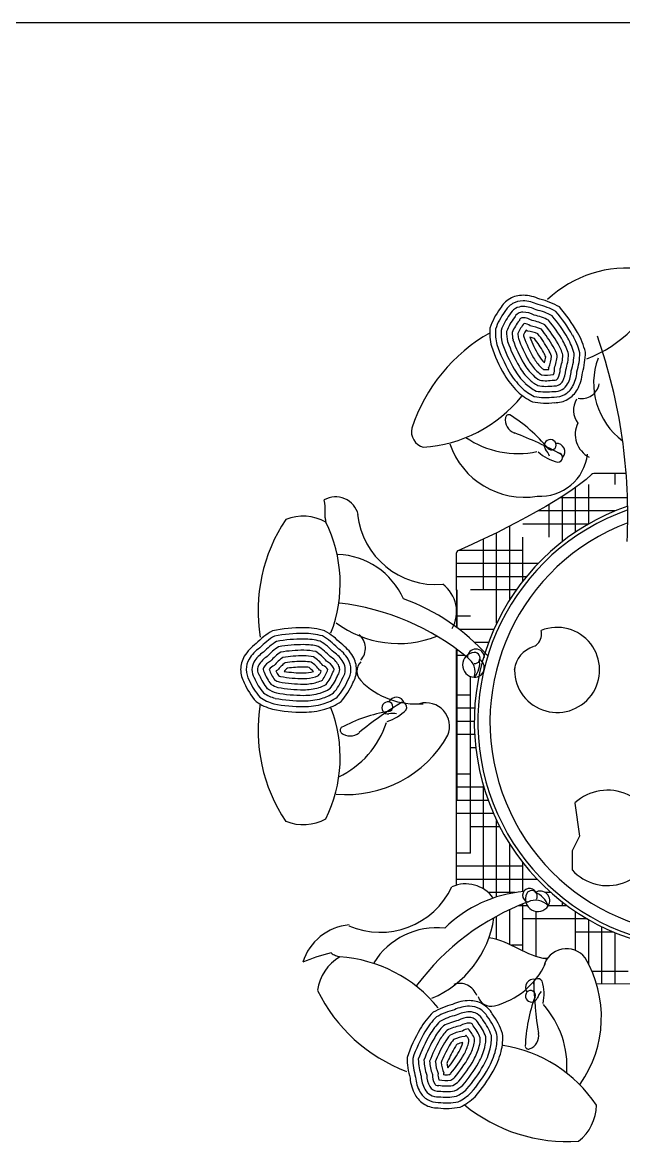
# Model space of a CAD drawing. Header units: inches. Extents: x 38074 to 101214, y 18833 to 57379.
# Drawn here: x 82221 to 83565, y 38718 to 41218 of the extents above; entities that cross this region are included whole.
import ezdxf

# ---------------------------------------------------------------- set-up
doc = ezdxf.new("R2010")
doc.units = ezdxf.units.IN
doc.layers.add('www.cad-blocks.net', color=7, linetype='Continuous')

# ---------------------------------------------------------------- blocks, each defined once
blk = doc.blocks.new('A$C503113BC')
for p, q in [((0.8619, 1.5445), (0.79, 1.5445)), ((0.8371, 1.5199), (0.8371, 1.5445)), ((0.7489, 1.4137), (0.7489, 1.5133)), ((0.7783, 1.4319), (0.7783, 1.5199)), ((0.6901, 1.4022), (0.6901, 1.4755)), ((0.8649, 1.4905), (0.7146, 1.4905)), ((0.7195, 1.3924), (0.7195, 1.4935)), ((0.8376, 1.4611), (0.665, 1.4611)), ((0.6018, 1.2631), (0.6018, 1.4271)), ((0.7779, 1.4317), (0.6312, 1.4317)), ((0.5724, 1.21), (0.5724, 1.4123)), ((0.6312, 1.3047), (0.6312, 1.4022)), ((0.543, 1.2846), (0.543, 1.398)), ((0.4822, 1.3655), (0.4825, 1.2012)), ((0.6312, 1.3728), (0.4873, 1.3728)), ((0.665, 1.3434), (0.4822, 1.3434)), ((0.6388, 1.314), (0.4823, 1.314)), ((0.4842, 1.1999), (0.4842, 1.2846)), ((0.6163, 1.2846), (0.5136, 1.2846)), ((0.5136, 1.2258), (0.4824, 1.2258)), ((0.5661, 1.1964), (0.4889, 1.1964)), ((0.4822, 1.1524), (0.4821, 0.6247)), ((0.4842, 0.8141), (0.4842, 1.1509)), ((0.5542, 1.167), (0.5235, 1.167)), ((0.5016, 1.1376), (0.4822, 1.1376)), ((0.5136, 0.6964), (0.5136, 1.0913)), ((0.5136, 1.0493), (0.4822, 1.0493)), ((0.5233, 1.0199), (0.4822, 1.0199)), ((0.5224, 0.9905), (0.4822, 0.9905)), ((0.5232, 0.9611), (0.4822, 0.9611)), ((0.5257, 0.9317), (0.5136, 0.9317)), ((0.5136, 0.8729), (0.4821, 0.8729)), ((0.5438, 0.8435), (0.4821, 0.8435)), ((0.543, 0.6164), (0.543, 0.8462)), ((0.5536, 0.8141), (0.4821, 0.8141)), ((0.7475, 0.8083), (0.7576, 0.7345)), ((0.5655, 0.7846), (0.4821, 0.7846)), ((0.5795, 0.7552), (0.5136, 0.7552)), ((0.5724, 0.5986), (0.5724, 0.7694)), ((0.7576, 0.7345), (0.7409, 0.7012)), ((0.6018, 0.6061), (0.6018, 0.7164)), ((0.7409, 0.7012), (0.7409, 0.6592)), ((0.5136, 0.6964), (0.4821, 0.6964)), ((0.6312, 0.667), (0.4821, 0.667)), ((0.6312, 0.6103), (0.6312, 0.6748)), ((0.6635, 0.6376), (0.4821, 0.6376)), ((0.6139, 0.6082), (0.5539, 0.6082)), ((0.694, 0.6082), (0.6812, 0.6082)), ((0.6411, 0.5788), (0.621, 0.5788)), ((0.6312, 0.4779), (0.6312, 0.583)), ((0.7304, 0.5788), (0.6878, 0.5788)), ((0.7195, 0.5788), (0.7195, 0.587)), ((0.5724, 0.5034), (0.5724, 0.5554)), ((0.6018, 0.4921), (0.6018, 0.5702)), ((0.6607, 0.4654), (0.6607, 0.5663)), ((0.7489, 0.4789), (0.7489, 0.5658)), ((0.7752, 0.5494), (0.6312, 0.5494)), ((0.7783, 0.4478), (0.7783, 0.5476)), ((0.8077, 0.4047), (0.8077, 0.5319)), ((0.834, 0.52), (0.7489, 0.52)), ((0.8371, 0.4047), (0.8371, 0.5186)), ((0.6312, 0.4906), (0.6053, 0.4906)), ((0.686, 0.4611), (0.6757, 0.4611)), ((0.8665, 0.4317), (0.7858, 0.4317)), ((0.7956, 0.4047), (1.0968, 0.405))]:
    blk.add_line(p, q)
for centre, radius, start, end in [((0.8629, 1.7469), 0.2567, 81.8529, 133.4453), ((0.676, 2.0631), 0.2797, 290.4513, 340.1708), ((0.6307, 1.8849), 0.0578, 120, 150.8473), ((0.6307, 1.8849), 0.0578, 89.1527, 120), ((0.6307, 1.8849), 0.0453, 89.1527, 120), ((0.6302, 1.8512), 0.079, 63.8349, 89.1527), ((0.6302, 1.8512), 0.0915, 64.7432, 89.1527), ((0.6304, 1.7741), 0.1645, 60.0329, 76.3255), ((0.698, 1.8237), 0.1478, 142.8123, 162.0035), ((0.698, 1.8237), 0.1353, 142.4243, 161.383), ((0.6307, 1.8849), 0.0453, 120, 151.9196), ((0.6307, 1.8849), 0.0327, 120, 153.6421), ((0.6307, 1.8849), 0.0202, 120, 156.9668), ((0.6307, 1.8849), 0.0327, 89.1527, 120), ((0.6307, 1.8849), 0.0202, 89.1527, 120), ((0.6302, 1.8512), 0.0539, 60.9449, 89.1527), ((0.6302, 1.8512), 0.0664, 62.6292, 89.1527), ((0.6304, 1.7741), 0.1394, 61.7394, 77.4135), ((0.6304, 1.7741), 0.152, 60.825, 76.8137), ((0.4319, 1.6742), 0.3583, 29.9853, 40.4795), ((0.4319, 1.6742), 0.3709, 29.9856, 40.8234), ((0.698, 1.8237), 0.1227, 141.9098, 160.6271), ((0.698, 1.8237), 0.1102, 141.1752, 159.6855), ((0.698, 1.8237), 0.0976, 139.9303, 158.4796), ((0.698, 1.8237), 0.0851, 138.8176, 156.8773), ((0.6307, 1.8849), 0.00763, 120, 167.3866), ((0.6307, 1.8849), 0.00763, 89.1527, 120), ((0.6302, 1.8512), 0.0413, 58.4091, 89.1527), ((0.6302, 1.8512), 0.0288, 54.0921, 82.5498), ((0.6304, 1.7741), 0.1144, 64.0751, 79.1638), ((0.6304, 1.7741), 0.1269, 62.8079, 78.1707), ((0.4319, 1.6741), 0.3207, 29.9845, 39.2148), ((0.4319, 1.6742), 0.3333, 29.9848, 39.682), ((0.4319, 1.6742), 0.3458, 29.9851, 40.1011), ((0.7467, 1.5247), 0.384, 119.4894, 161.5549), ((0.6818, 1.859), 0.1248, 175.2568, 193.9719), ((0.6818, 1.859), 0.1122, 175.9984, 193.6859), ((0.6818, 1.859), 0.0997, 176.9193, 193.3414), ((0.6818, 1.859), 0.0871, 178.0942, 192.9172), ((0.6818, 1.859), 0.0746, 179.6459, 192.3799), ((0.6818, 1.859), 0.062, 181.7931, 191.6727), ((0.698, 1.8237), 0.0725, 145.1347, 154.6389), ((0.6818, 1.859), 0.0495, 184.9673, 190.6908), ((0.6302, 1.8512), 0.0162, 44.6928, 59.4321), ((0.6304, 1.7741), 0.0893, 67.4943, 82.6709), ((0.6304, 1.7741), 0.1018, 65.6051, 80.543), ((0.4318, 1.6741), 0.2957, 29.9838, 38.0926), ((0.4319, 1.6741), 0.3082, 29.9842, 38.6895), ((0.6062, 1.7747), 0.1572, 14.5344, 30), ((0.6062, 1.7747), 0.1697, 13.9719, 30), ((-0.3479, 1.4513), 1.2134, 357.2256, 19.2492), ((0.9109, 1.9507), 0.3709, 199.1766, 210.0144), ((0.9109, 1.9507), 0.3583, 199.2694, 210.0144), ((0.9109, 1.9507), 0.3458, 199.3729, 210.0144), ((0.9109, 1.9507), 0.3332, 199.4894, 210.0144), ((0.9109, 1.9507), 0.3207, 199.6219, 210.0144), ((0.9109, 1.9507), 0.3081, 199.7749, 210.0144), ((0.9109, 1.9507), 0.2956, 199.9552, 210.0144), ((0.9109, 1.9507), 0.283, 201.0699, 210.0144), ((0.6304, 1.7741), 0.0767, 69.8957, 77.6009), ((0.4318, 1.6741), 0.2832, 29.9835, 37.4055), ((0.6062, 1.7747), 0.107, 18.1415, 30), ((0.6062, 1.7747), 0.1195, 16.9481, 30), ((0.6062, 1.7747), 0.1321, 15.9872, 30), ((0.6062, 1.7747), 0.1446, 15.1965, 30), ((0.7369, 1.8501), 0.0945, 209.995, 226.0224), ((0.7369, 1.8501), 0.082, 209.9935, 225.3064), ((0.6062, 1.7747), 0.0819, 21.6756, 30), ((0.6063, 1.8157), 0.0767, 341.8722, 351.8837), ((0.6062, 1.7747), 0.0944, 19.664, 30), ((0.6063, 1.8157), 0.0893, 337.3291, 354.0213), ((0.6063, 1.8157), 0.1018, 339.457, 355.6264), ((0.6063, 1.8157), 0.1144, 340.8362, 356.877), ((0.6063, 1.8157), 0.1269, 341.8293, 357.8792), ((0.6063, 1.8157), 0.1394, 342.5865, 358.7006), ((0.6063, 1.8157), 0.152, 343.1863, 359.3862), ((0.6063, 1.8157), 0.1645, 343.6745, 359.9671), ((0.95, 1.7465), 0.1608, 159.6117, 233.383), ((0.7368, 1.8501), 0.1446, 209.9988, 226.0269), ((0.7368, 1.8501), 0.1321, 209.998, 226.0261), ((0.7368, 1.8501), 0.1196, 209.9972, 226.0251), ((0.7368, 1.8501), 0.107, 209.9962, 226.0239), ((0.7056, 1.8177), 0.0495, 226.0294, 235.0327), ((0.6831, 1.8495), 0.0725, 265.3611, 274.8653), ((0.673, 1.7771), 0.0162, 0.5679, 15.3072), ((0.673, 1.7771), 0.0288, 337.4502, 5.9079), ((0.673, 1.7771), 0.0413, 330.8473, 1.5909), ((0.673, 1.7771), 0.0539, 330.8473, 359.0551), ((0.7368, 1.8501), 0.1697, 210, 226.0281), ((0.7368, 1.8501), 0.1572, 209.9994, 226.0276), ((0.7056, 1.8177), 0.0871, 226.0283, 241.9058), ((0.7056, 1.8177), 0.0746, 226.0285, 240.3541), ((0.7056, 1.8177), 0.062, 226.0288, 238.2069), ((0.6831, 1.8495), 0.0976, 261.5204, 280.0697), ((0.6831, 1.8495), 0.0851, 263.1227, 281.1824), ((0.7025, 1.7606), 0.00763, 252.6134, 300), ((0.7025, 1.7606), 0.00763, 300, 330.8473), ((0.7025, 1.7606), 0.0202, 300, 330.8473), ((0.673, 1.7771), 0.0664, 330.8473, 357.3708), ((0.673, 1.7771), 0.079, 330.8473, 356.1651), ((0.673, 1.7771), 0.0915, 330.8473, 355.2568), ((0.7056, 1.8177), 0.1248, 226.0281, 244.7432), ((0.7056, 1.8177), 0.1122, 226.0281, 244.0016), ((0.7056, 1.8177), 0.0997, 226.0282, 243.0807), ((0.6831, 1.8495), 0.1227, 259.3729, 278.0902), ((0.6831, 1.8495), 0.1102, 260.3145, 278.8248), ((0.7025, 1.7606), 0.0202, 263.0332, 300), ((0.7025, 1.7606), 0.0327, 266.3579, 300), ((0.7025, 1.7606), 0.0327, 300, 330.8473), ((0.7025, 1.7606), 0.0453, 300, 330.8473), ((0.7025, 1.7606), 0.0578, 300, 330.8473), ((0.7626, 1.7518), 0.0399, 258.0098, 349.6236), ((0.3882, 1.912), 0.3094, 273.7348, 320.9765), ((0.6831, 1.8495), 0.1478, 257.9965, 277.1877), ((0.6831, 1.8495), 0.1353, 258.617, 277.5757), ((0.7025, 1.7606), 0.0453, 268.0804, 300), ((0.7025, 1.7606), 0.0578, 269.1527, 300), ((0.7907, 1.6861), 0.0467, 148.098, 218.5327), ((0.5995, 1.6685), 0.00741, 69.5242, 170.4758), ((0.421, 1.3836), 0.3434, 39.2845, 58.175), ((0.6232, 1.6645), 0.0315, 170.4758, 249.5242), ((0.804, 1.6316), 0.056, 152.9058, 243.7078), ((0.4181, 1.6384), 0.0364, 167.5888, 254.5836), ((0.3352, 0.8933), 0.7918, 61.0998, 69.5242), ((0.6345, 1.6679), 0.1763, 198.8232, 279.31), ((0.6198, 1.795), 0.2058, 235.6143, 281.9762), ((0.6923, 1.6068), 0.0135, 20.7155, 219.2845), ((0.695, 1.6078), 0.0106, 219.2845, 20.7155), ((0.7067, 1.5934), 0.0183, 316.6013, 95.4065), ((0.6705, 1.5991), 0.1054, 265.8992, 353.9301), ((0.7312, 1.666), 0.0985, 227.837, 257.0709), ((0.6407, 1.5646), 0.0532, 20.7155, 39.2845), ((0.7096, 1.5803), 0.0103, 267.3432, 85.3118), ((0.79, 1.5367), 0.00784, 90, 134.2444), ((0.2124, 1.4401), 0.0522, 14.5276, 119.4488), ((0.1163, 1.4665), 0.073, 352.4995, 15.1336), ((1.0323, 0.9897), 0.5099, 109.1158, 104.9463), ((1.0323, 0.9897), 0.5019, 109.4201, 105.209), ((0.232, 1.4513), 0.0438, 172.4995, 187.5005), ((0.4369, 1.4734), 0.177, 186.5407, 274.7931), ((1.0323, 0.9897), 0.4748, 110.5871, 106.2375), ((0.4054, 1.2379), 0.3665, 146.1921, 189.2626), ((0.1397, 1.3434), 0.1057, 61.2154, 111.485), ((0.261, 1.4551), 0.073, 187.5005, 195.1336), ((-0.0869, 1.2992), 0.3094, 339.0235, 26.2652), ((0.2108, 1.1959), 0.1679, 24.1672, 87.8039), ((0.49, 1.3655), 0.00784, 112.8098, 180.0856), ((0.4074, 1.2359), 0.0755, 329.8473, 54.0565), ((0.1564, 0.7071), 0.5518, 50.5471, 83.2677), ((0.2072, 0.8295), 0.4625, 41.6715, 70.1861), ((0.353, 1.3972), 0.2325, 233.1146, 291.6588), ((0.7075, 1.1057), 0.0951, 175.7534, 111.8158), ((0.1536, 1.0508), 0.1645, 120.0329, 136.3255), ((0.1536, 1.0508), 0.152, 120.825, 136.8137), ((0.1409, 0.829), 0.3709, 89.9856, 100.8234), ((0.1409, 0.829), 0.3583, 89.9853, 100.4795), ((0.141, 1.0301), 0.1697, 73.9719, 90), ((0.141, 1.0301), 0.1572, 74.5344, 90), ((0.1055, 1.0508), 0.152, 43.1863, 59.3862), ((0.1055, 1.0508), 0.1645, 43.6745, 59.9671), ((0.239, 1.1542), 0.0399, 318.0098, 49.6236), ((0.6401, 1.1868), 0.0329, 316.4356, 12.5811), ((0.0867, 1.0892), 0.0915, 124.7432, 149.1527), ((0.0867, 1.0892), 0.079, 123.8349, 149.1527), ((0.1536, 1.0508), 0.1394, 121.7394, 137.4135), ((0.1536, 1.0508), 0.1269, 122.8079, 138.1707), ((0.1409, 0.829), 0.3458, 89.9851, 100.1011), ((0.1409, 0.8289), 0.3333, 89.9848, 99.682), ((0.141, 1.0301), 0.1446, 75.1965, 90), ((0.141, 1.0301), 0.1321, 75.9872, 90), ((0.1055, 1.0508), 0.1269, 41.8293, 57.8792), ((0.1055, 1.0508), 0.1394, 42.5865, 58.7006), ((0.1723, 1.0892), 0.079, 30.8473, 56.1651), ((0.1723, 1.0892), 0.0915, 30.8473, 55.2568), ((0.526, 1.1332), 0.0191, 0, 180), ((0.674, 1.0976), 0.0632, 107.7007, 171.5784), ((0.64, 1.1868), 0.033, 300.8472, 316.4356), ((0.0578, 1.1065), 0.0578, 149.1527, 180), ((0.0578, 1.1065), 0.0453, 149.1527, 180), ((0.0867, 1.0892), 0.0664, 122.6292, 149.1527), ((0.0867, 1.0892), 0.0539, 120.9449, 149.1527), ((0.0867, 1.0892), 0.0413, 118.4091, 149.1527), ((0.1536, 1.0508), 0.1144, 124.0751, 139.1638), ((0.1536, 1.0508), 0.1018, 125.6051, 140.543), ((0.1409, 0.8289), 0.3207, 89.9845, 99.2148), ((0.1409, 0.8289), 0.3082, 89.9842, 98.6895), ((0.141, 1.0301), 0.1195, 76.9481, 90), ((0.141, 1.0301), 0.107, 78.1415, 90), ((0.1055, 1.0508), 0.1018, 39.457, 55.6264), ((0.1055, 1.0508), 0.1144, 40.8362, 56.877), ((0.1723, 1.0892), 0.0413, 30.8473, 61.5909), ((0.1723, 1.0892), 0.0539, 30.8473, 59.0551), ((0.1723, 1.0892), 0.0664, 30.8473, 57.3708), ((0.2013, 1.1065), 0.0453, 360, 30.8473), ((0.2013, 1.1065), 0.0578, 0, 30.8473), ((0.5239, 1.117), 0.0277, 93.4508, 266.5492), ((0.4861, 1.1013), 0.0381, 341.6816, 56.6999), ((0.523, 1.1322), 0.0124, 266.5492, 93.4508), ((0.488, 1.1208), 0.0465, 317.4641, 10.6249), ((0.5235, 1.1106), 0.0213, 266.5492, 61.5399), ((0.0578, 1.1065), 0.0578, 180, 210.8473), ((0.0578, 1.1065), 0.0453, 180, 211.9196), ((0.0578, 1.1065), 0.0327, 149.1527, 180), ((0.0578, 1.1065), 0.0327, 180, 213.6421), ((0.0578, 1.1065), 0.0202, 149.1527, 180), ((0.0578, 1.1065), 0.0202, 180, 216.9668), ((0.0578, 1.1065), 0.00763, 149.1527, 180), ((0.0578, 1.1065), 0.00763, 180, 227.3866), ((0.1444, 1.1342), 0.0976, 199.9303, 218.4796), ((0.0867, 1.0892), 0.0288, 114.0921, 142.5498), ((0.1444, 1.1342), 0.0851, 198.8176, 216.8773), ((0.0867, 1.0892), 0.0162, 104.6928, 119.4321), ((0.1444, 1.1342), 0.0725, 205.1347, 214.6389), ((0.1536, 1.0508), 0.0893, 127.4943, 142.6709), ((0.1536, 1.0508), 0.0767, 129.8957, 137.6009), ((0.1409, 1.3821), 0.283, 261.0699, 270.0144), ((0.1409, 0.8289), 0.2957, 89.9838, 98.0926), ((0.1409, 0.8288), 0.2832, 89.9835, 97.4055), ((0.141, 1.0301), 0.0944, 79.664, 90), ((0.141, 1.0301), 0.0819, 81.6756, 90), ((0.141, 1.1811), 0.082, 269.9935, 285.3064), ((0.1055, 1.0508), 0.0767, 41.8722, 51.8837), ((0.1055, 1.0508), 0.0893, 37.3291, 54.0213), ((0.1146, 1.1342), 0.0725, 325.3611, 334.8653), ((0.1723, 1.0892), 0.0162, 60.5679, 75.3072), ((0.1146, 1.1342), 0.0851, 323.1227, 341.1824), ((0.1723, 1.0892), 0.0288, 37.4502, 65.9079), ((0.1146, 1.1342), 0.0976, 321.5204, 340.0697), ((0.2013, 1.1065), 0.00763, 312.6134, 360), ((0.2013, 1.1065), 0.00763, 0, 30.8473), ((0.2013, 1.1065), 0.0202, 323.0332, 0), ((0.2013, 1.1065), 0.0202, 0, 30.8473), ((0.2013, 1.1065), 0.0327, 326.3579, 0), ((0.2013, 1.1065), 0.0327, 0, 30.8473), ((0.2013, 1.1065), 0.0453, 328.0804, 360), ((0.2013, 1.1065), 0.0578, 329.1527, 360), ((0.2901, 1.1027), 0.03, 135.6167, 224.3833), ((0.1444, 1.1342), 0.1478, 202.8123, 222.0035), ((0.1444, 1.1342), 0.1353, 202.4243, 221.383), ((0.1444, 1.1342), 0.1227, 201.9098, 220.6271), ((0.1444, 1.1342), 0.1102, 201.1752, 219.6855), ((0.1057, 1.1378), 0.062, 241.7931, 251.6727), ((0.1057, 1.1378), 0.0495, 244.9673, 250.6908), ((0.1409, 1.3821), 0.3081, 259.7749, 270.0144), ((0.1409, 1.3821), 0.2956, 259.9552, 270.0144), ((0.141, 1.181), 0.0945, 269.995, 286.0224), ((0.141, 1.181), 0.107, 269.9962, 286.0239), ((0.1534, 1.1378), 0.0495, 286.0294, 295.0327), ((0.1534, 1.1378), 0.062, 286.0288, 298.2069), ((0.1146, 1.1342), 0.1102, 320.3145, 338.8248), ((0.1146, 1.1342), 0.1227, 319.3729, 338.0902), ((0.1146, 1.1342), 0.1353, 318.617, 337.5757), ((0.1146, 1.1342), 0.1478, 317.9965, 337.1877), ((0.3926, 1.203), 0.1734, 224.3833, 275.0463), ((0.1057, 1.1378), 0.0997, 236.9193, 253.3414), ((0.1057, 1.1378), 0.0871, 238.0942, 252.9172), ((0.1057, 1.1378), 0.0746, 239.6459, 252.3799), ((0.1409, 1.3821), 0.3332, 259.4894, 270.0144), ((0.1409, 1.3821), 0.3207, 259.6219, 270.0144), ((0.141, 1.181), 0.1196, 269.9972, 286.0251), ((0.141, 1.181), 0.1321, 269.998, 286.0261), ((0.1534, 1.1378), 0.0746, 286.0285, 300.3541), ((0.1534, 1.1378), 0.0871, 286.0283, 301.9058), ((0.1534, 1.1378), 0.0997, 286.0282, 303.0807), ((0.1057, 1.1378), 0.1248, 235.2568, 253.9719), ((0.4054, 0.9713), 0.3665, 170.7374, 213.8079), ((0.1057, 1.1378), 0.1122, 235.9984, 253.6859), ((0.1409, 1.3821), 0.3583, 259.2694, 270.0144), ((0.1409, 1.3821), 0.3458, 259.3729, 270.0144), ((0.141, 1.181), 0.1446, 269.9988, 286.0269), ((0.141, 1.181), 0.1572, 269.9994, 286.0276), ((0.1534, 1.1378), 0.1122, 286.0281, 304.0016), ((0.1534, 1.1378), 0.1248, 286.0281, 304.7432), ((0.7688, 0.3548), 0.7918, 121.0998, 129.5242), ((0.3294, 1.0208), 0.0135, 80.7155, 279.2845), ((0.3482, 1.0265), 0.0183, 16.6013, 155.4065), ((0.3299, 1.0236), 0.0106, 279.2845, 80.7155), ((0.3611, 1.0225), 0.0103, 327.3432, 145.3118), ((0.4146, 0.9798), 0.0525, 337.5998, 105.897), ((0.1409, 1.3821), 0.3709, 259.1766, 270.0144), ((0.141, 1.181), 0.1697, 270, 286.0281), ((-0.0869, 0.91), 0.3094, 333.7348, 20.9765), ((0.387, 0.6742), 0.3434, 99.2845, 118.175), ((0.2976, 1.084), 0.0985, 287.837, 317.0709), ((0.3402, 0.955), 0.0532, 80.7155, 99.2845), ((0.1302, 1.0521), 0.2058, 295.6143, 341.9762), ((0.2296, 0.9713), 0.00741, 129.5242, 230.4758), ((0.2369, 1.0868), 0.2595, 264.8187, 330.703), ((0.2449, 0.9898), 0.0315, 230.4758, 309.5242), ((0.8202, 0.7304), 0.1066, 221.9358, 132.9822), ((0.1397, 0.8658), 0.1057, 248.515, 298.7846), ((0.5032, 0.5522), 0.0755, 35.4653, 114.0565), ((0.3123, 0.6965), 0.177, 246.5407, 334.7931), ((0.6579, 0.3251), 0.2864, 94.9834, 134.617), ((0.6459, 0.6021), 0.0155, 26.3282, 255.303), ((0.6645, 0.5937), 0.0277, 153.4508, 326.5492), ((0.6508, 0.6005), 0.0124, 326.5492, 153.4508), ((0.6698, 0.5902), 0.0213, 326.5492, 121.5399), ((0.6432, 0.5645), 0.0465, 17.4641, 70.6249), ((0.8356, 0.0705), 0.5518, 110.5471, 143.2677), ((0.6591, 0.5531), 0.0381, 41.6816, 116.6999), ((0.3363, 0.5858), 0.2325, 293.1146, 351.6588), ((0.2523, 0.4177), 0.1185, 94.6047, 162.8638), ((0.4396, 0.362), 0.1679, 84.1672, 147.8039), ((0.7286, 0.4305), 0.0525, 37.5998, 165.897), ((0.292, 0.0927), 0.3911, 103.2573, 113.0216), ((0.2762, 0.3742), 0.1057, 121.2154, 171.485), ((0.229, 0.5081), 0.0438, 232.4995, 247.5005), ((0.2402, 0.5351), 0.073, 247.5005, 255.1336), ((0.2013, 0.1558), 0.3094, 39.0235, 86.2652), ((0.5471, 0.33), 0.2595, 324.8187, 30.703), ((0.5243, 0.523), 0.1734, 284.3833, 335.0463), ((0.4898, 0.3656), 0.0399, 18.0098, 109.6236), ((0.655, 0.3963), 0.0183, 76.6013, 215.4065), ((0.6648, 0.4054), 0.0103, 27.3432, 205.3118), ((1.447, 0.4247), 0.7918, 181.0998, 189.5242), ((0.5799, 0.3813), 0.0985, 347.837, 17.0709), ((0.5005, 0.5515), 0.3665, 206.1921, 249.2626), ((0.5599, 0.3841), 0.03, 195.6167, 284.3833), ((0.9795, 0.2538), 0.3434, 159.2845, 178.175), ((0.6505, 0.3772), 0.0135, 140.7155, 339.2845), ((0.6483, 0.379), 0.0106, 339.2845, 140.7155), ((0.7129, 0.3536), 0.0532, 140.7155, 159.2845), ((0.5126, 0.1982), 0.1645, 103.6745, 119.9671), ((0.5127, 0.2754), 0.0915, 90.8473, 115.2568), ((0.5127, 0.2754), 0.079, 90.8473, 116.1651), ((0.5122, 0.309), 0.0578, 60, 90.8473), ((0.5122, 0.309), 0.0453, 60, 90.8473), ((0.5122, 0.309), 0.0578, 29.1527, 60), ((0.5238, 0.2202), 0.2058, 355.6143, 41.9762), ((0.5482, 0.2186), 0.1697, 133.9719, 150), ((0.5482, 0.2186), 0.1572, 134.5344, 150), ((0.5126, 0.1982), 0.152, 103.1863, 119.3862), ((0.5126, 0.1982), 0.1394, 102.5865, 118.7006), ((0.5127, 0.2754), 0.0664, 90.8473, 117.3708), ((0.5127, 0.2754), 0.0539, 90.8473, 119.0551), ((0.5122, 0.309), 0.0327, 60, 90.8473), ((0.5122, 0.309), 0.0202, 60, 90.8473), ((0.5122, 0.309), 0.0202, 23.0332, 60), ((0.5122, 0.309), 0.0327, 26.3579, 60), ((0.5122, 0.309), 0.0453, 28.0804, 60), ((0.4449, 0.2479), 0.1353, 18.617, 37.5757), ((0.4449, 0.2479), 0.1478, 17.9965, 37.1877), ((0.7224, 0.118), 0.3709, 149.9856, 160.8234), ((0.5482, 0.2186), 0.1446, 135.1965, 150), ((0.5482, 0.2186), 0.1321, 135.9872, 150), ((0.5482, 0.2186), 0.1195, 136.9481, 150), ((0.5126, 0.1982), 0.1269, 101.8293, 117.8792), ((0.5126, 0.1982), 0.1144, 100.8362, 116.877), ((0.5127, 0.2754), 0.0413, 90.8473, 121.5909), ((0.5127, 0.2754), 0.0288, 97.4502, 125.9079), ((0.4449, 0.2479), 0.0851, 23.1227, 41.1824), ((0.5122, 0.309), 0.00763, 60, 90.8473), ((0.5122, 0.309), 0.00763, 12.6134, 60), ((0.4449, 0.2479), 0.0976, 21.5204, 40.0697), ((0.4449, 0.2479), 0.1102, 20.3145, 38.8248), ((0.4449, 0.2479), 0.1227, 19.3729, 38.0902), ((0.7224, 0.118), 0.3583, 149.9853, 160.4795), ((0.7224, 0.118), 0.3458, 149.9851, 160.1011), ((0.7224, 0.118), 0.3333, 149.9848, 159.682), ((0.7224, 0.118), 0.3207, 149.9845, 159.2148), ((0.5482, 0.2186), 0.107, 138.1415, 150), ((0.5482, 0.2186), 0.0944, 139.664, 150), ((0.5126, 0.1982), 0.1018, 99.457, 115.6264), ((0.5126, 0.1982), 0.0893, 97.3291, 114.0213), ((0.5127, 0.2754), 0.0162, 120.5679, 135.3072), ((0.4449, 0.2479), 0.0725, 25.3611, 34.8653), ((0.4612, 0.2832), 0.0495, 346.0294, 355.0327), ((0.4612, 0.2832), 0.062, 346.0288, 358.2069), ((0.4612, 0.2832), 0.0746, 346.0285, 0.3541), ((0.4612, 0.2832), 0.0871, 346.0283, 1.9058), ((0.4612, 0.2832), 0.0997, 346.0282, 3.0807), ((0.4612, 0.2832), 0.1122, 346.0281, 4.0016), ((0.4612, 0.2832), 0.1248, 346.0281, 4.7432), ((0.6351, 0.2884), 0.0315, 290.4758, 9.5242), ((0.7224, 0.118), 0.3082, 149.9842, 158.6895), ((0.7225, 0.1179), 0.2957, 149.9838, 158.0926), ((0.7225, 0.1179), 0.2832, 149.9835, 157.4055), ((0.2434, 0.3946), 0.283, 321.0699, 330.0144), ((0.5482, 0.2186), 0.0819, 141.6756, 150), ((0.5126, 0.1982), 0.0767, 101.8722, 111.8837), ((0.4175, 0.2941), 0.082, 329.9935, 345.3064), ((0.4175, 0.2941), 0.0945, 329.995, 346.0224), ((0.4175, 0.2941), 0.107, 329.9962, 346.0239), ((0.4175, 0.2941), 0.1196, 329.9972, 346.0251), ((0.4176, 0.2941), 0.1321, 329.998, 346.0261), ((0.4176, 0.2941), 0.1446, 329.9988, 346.0269), ((0.4176, 0.2941), 0.1572, 329.9994, 346.0276), ((0.4176, 0.2941), 0.1697, 330, 346.0281), ((0.5383, -0.0387), 0.3094, 33.7348, 80.9765), ((0.6435, 0.2659), 0.00741, 189.5242, 290.4758), ((0.5366, 0.2399), 0.1645, 180.0329, 196.3255), ((0.5366, 0.2399), 0.152, 180.825, 196.8137), ((0.5366, 0.2399), 0.1394, 181.7394, 197.4135), ((0.5366, 0.2399), 0.1269, 182.8079, 198.1707), ((0.5366, 0.2399), 0.1144, 184.0751, 199.1638), ((0.5366, 0.2399), 0.1018, 185.6051, 200.543), ((0.5366, 0.2399), 0.0893, 187.4943, 202.6709), ((0.5366, 0.2399), 0.0767, 189.8957, 197.6009), ((0.2434, 0.3946), 0.2956, 319.9552, 330.0144), ((0.2434, 0.3946), 0.3081, 319.7749, 330.0144), ((0.2434, 0.3946), 0.3207, 319.6219, 330.0144), ((0.2434, 0.3946), 0.3332, 319.4894, 330.0144), ((0.4699, 0.2012), 0.0539, 180.9449, 209.1527), ((0.4699, 0.2012), 0.0413, 178.4091, 209.1527), ((0.4699, 0.2012), 0.0288, 174.0921, 202.5498), ((0.4699, 0.2012), 0.0162, 164.6928, 179.4321), ((0.4598, 0.2737), 0.0725, 265.1347, 274.6389), ((0.4374, 0.2419), 0.0495, 304.9673, 310.6908), ((0.2434, 0.3946), 0.3458, 319.3729, 330.0144), ((0.2434, 0.3946), 0.3583, 319.2694, 330.0144), ((0.2434, 0.3946), 0.3709, 319.1766, 330.0144), ((0.4699, 0.2012), 0.0915, 184.7432, 209.1527), ((0.4699, 0.2012), 0.079, 183.8349, 209.1527), ((0.4699, 0.2012), 0.0664, 182.6292, 209.1527), ((0.4405, 0.1848), 0.00763, 209.1527, 240), ((0.4405, 0.1848), 0.00763, 240, 287.3866), ((0.4598, 0.2737), 0.0976, 259.9303, 278.4796), ((0.4598, 0.2737), 0.0851, 258.8176, 276.8773), ((0.4374, 0.2419), 0.062, 301.7931, 311.6727), ((0.4374, 0.2419), 0.0746, 299.6459, 312.3799), ((0.4374, 0.2419), 0.0871, 298.0942, 312.9172), ((0.4405, 0.1848), 0.0578, 209.1527, 240), ((0.4405, 0.1848), 0.0453, 209.1527, 240), ((0.4405, 0.1848), 0.0327, 209.1527, 240), ((0.4405, 0.1848), 0.0202, 209.1527, 240), ((0.4405, 0.1848), 0.0327, 240, 273.6421), ((0.4405, 0.1848), 0.0202, 240, 276.9668), ((0.4598, 0.2737), 0.1227, 261.9098, 280.6271), ((0.4598, 0.2737), 0.1102, 261.1752, 279.6855), ((0.4374, 0.2419), 0.0997, 296.9193, 313.3414), ((0.4374, 0.2419), 0.1122, 295.9984, 313.6859), ((0.4374, 0.2419), 0.1248, 295.2568, 313.9719), ((0.4405, 0.1848), 0.0578, 240, 270.8473), ((0.4405, 0.1848), 0.0453, 240, 271.9196), ((0.4598, 0.2737), 0.1478, 262.8123, 282.0035), ((0.4598, 0.2737), 0.1353, 262.4243, 281.383), ((0.7314, 0.4183), 0.3665, 230.7374, 273.8079), ((0.6899, 0.1353), 0.1057, 308.515, 358.7846)]:
    blk.add_arc(centre, radius, start, end)
for points in [[(0.7846, 1.5423), (0.726, 1.4852), (0.554, 1.4009), (0.487, 1.3727)], [(0.6849, 0.4595), (0.6393, 0.4657), (0.6042, 0.4994), (0.5551, 0.5073)]]:
    blk.add_open_spline(points, degree=3)
blk = doc.blocks.new('FORMAT')
at = {"color": 155, "true_color": 0x546d8e}
blk.add_line((41802.8, 41218.3), (101214, 41218.3), dxfattribs=at)

msp = doc.modelspace()

# ---------------------------------------------------------------- block references
at = {"xscale": 1000, "yscale": 1000, "zscale": 1000}
msp.add_blockref('A$C503113BC', (82708.6, 38665.8), dxfattribs=at)
at = {"layer": 'www.cad-blocks.net'}
msp.add_blockref('FORMAT', (0, 0), dxfattribs=at)

doc.saveas('drawing.dxf')
